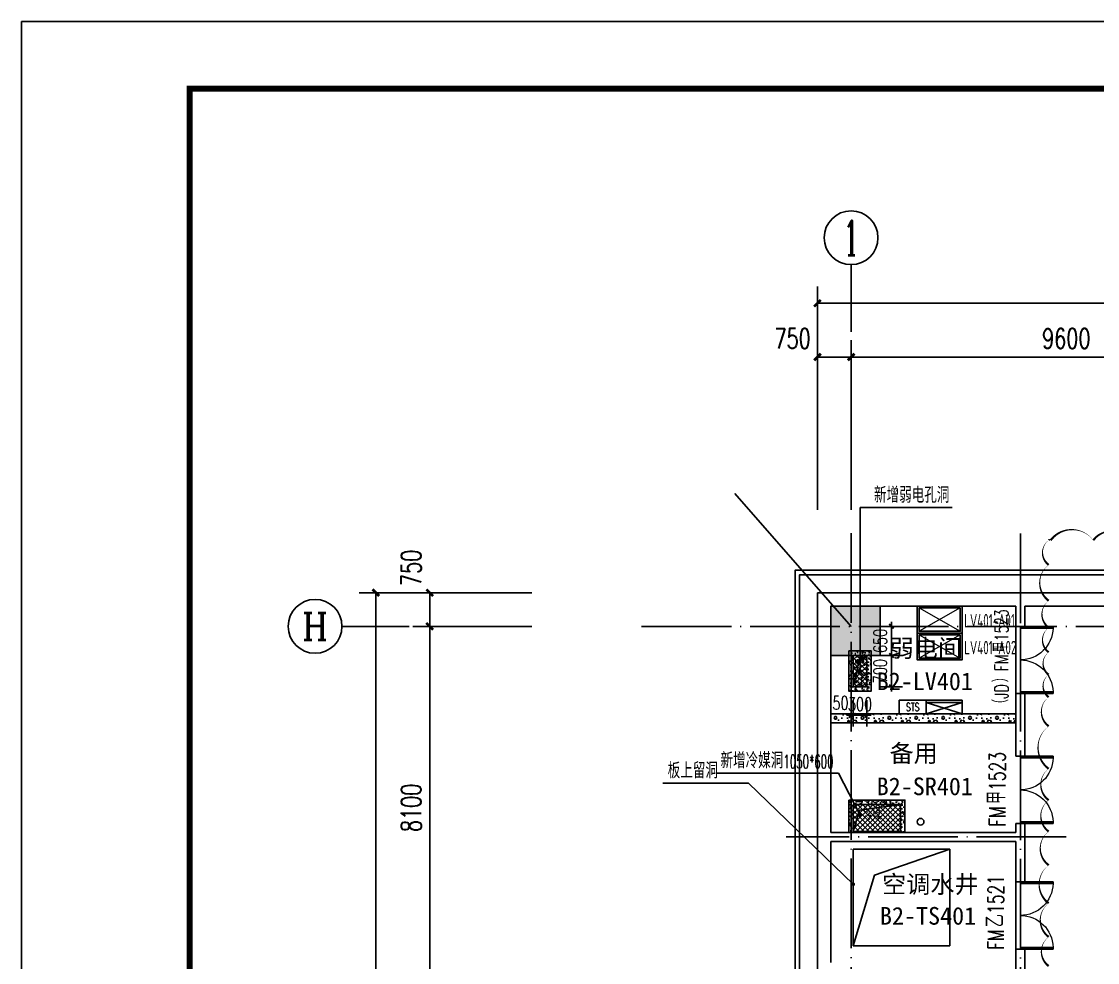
# Model space of a CAD drawing. Extents: x -18502 to 259858, y -468734 to 127958.
# Drawn here: x -18502 to 5495, y -255213 to -234218 of the extents above; entities that cross this region are included whole.
import ezdxf
from ezdxf.enums import TextEntityAlignment as Align

# ---------------------------------------------------------------- set-up
doc = ezdxf.new("R2010")
doc.units = 0
doc.header["$LTSCALE"] = 1000
doc.linetypes.add('参照-弱电底图$0$DOTE', pattern=[2.42, 2, -0.2, 0.02, -0.2])
doc.layers.get('0').update_dxf_attribs({"linetype": 'CONTINUOUS'})
doc.layers.get('Defpoints').update_dxf_attribs({"linetype": 'CONTINUOUS'})
doc.layers.add('TEL_MODI', color=6, linetype='CONTINUOUS', plot=False)
for name, color, linetype in [('参照-TK_A1$0$TK', 161, 'CONTINUOUS'), ('参照-弱电底图$0$-暖通提资', 4, 'CONTINUOUS'), ('参照-弱电底图$0$0图框', 161, 'CONTINUOUS'), ('参照-弱电底图$0$0弱电孔洞', 4, 'CONTINUOUS'), ('参照-弱电底图$0$0弱电机柜', 3, 'CONTINUOUS'), ('参照-弱电底图$0$0弱电机柜编号', 3, 'CONTINUOUS'), ('参照-弱电底图$0$AXIS', 3, 'CONTINUOUS'), ('参照-弱电底图$0$AXIS_TEXT', 7, 'CONTINUOUS'), ('参照-弱电底图$0$COLUMN', 2, 'CONTINUOUS'), ('参照-弱电底图$0$DIM_LEAD', 3, 'CONTINUOUS'), ('参照-弱电底图$0$DOOR_FIRE', 4, 'CONTINUOUS'), ('参照-弱电底图$0$DOOR_FIRE_TEXT', 7, 'CONTINUOUS'), ('参照-弱电底图$0$DOTE', 14, '参照-弱电底图$0$DOTE'), ('参照-弱电底图$0$EQUIP_消火栓', 7, 'CONTINUOUS'), ('参照-弱电底图$0$IT设备', 5, 'CONTINUOUS'), ('参照-弱电底图$0$PUB_DIM', 3, 'CONTINUOUS'), ('参照-弱电底图$0$PUB_HATCH', 8, 'CONTINUOUS'), ('参照-弱电底图$0$PUB_TEXT', 7, 'CONTINUOUS'), ('参照-弱电底图$0$RAIL', 163, 'CONTINUOUS'), ('参照-弱电底图$0$VPIPE-雨水', 4, 'CONTINUOUS'), ('参照-弱电底图$0$WALL', 2, 'CONTINUOUS'), ('参照-弱电底图$0$图层1-房间名称', 4, 'CONTINUOUS'), ('参照-弱电底图$0$图层1-房间编号', 51, 'CONTINUOUS'), ('参照-弱电底图$0$图层1-防火门', 6, 'CONTINUOUS'), ('参照-弱电底图$0$暖通井', 21, 'CONTINUOUS')]:
    doc.layers.add(name, color=color, linetype=linetype)
doc.styles.add('参照-弱电底图$0$_TCH_AXIS', font='COMPLEX', dxfattribs={"bigfont": 'GBCBIG.shx'})
doc.styles.add('参照-弱电底图$0$_TCH_DIM', font='SIMPLEX', dxfattribs={"width": 0.8, "bigfont": 'HZTXT.shx'})
doc.styles.add('参照-弱电底图$0$_TCH_DIM_T3', font='SIMPLEX', dxfattribs={"width": 0.705882, "bigfont": 'GBCBIG.shx'})
doc.styles.add('参照-弱电底图$0$_TCH_WINDOW', font='SIMPLEX', dxfattribs={"height": 3.5, "bigfont": 'GBCBIG.shx'})
doc.styles.add('参照-弱电底图$0$_TEL_ATTDEF', font='ROMANS2', dxfattribs={"width": 0.8, "height": 3, "bigfont": 'AllInOneBig.shx'})
doc.styles.add('参照-弱电底图$0$_TEL_DIM', font='SIMPLEX', dxfattribs={"width": 0.8, "height": 3.5, "bigfont": 'HZTXT.shx'})
doc.styles.add('参照-弱电底图$0$AUDIT_D_250910134057-0', font='simhei.ttf', dxfattribs={"width": 0.8})
doc.styles.add('参照-弱电底图$0$COMPLEX', font='COMPLEX', dxfattribs={"bigfont": 'AllInOneBig.shx'})
doc.styles.add('参照-弱电底图$0$HZDF2', font='gbenor.shx', dxfattribs={"width": 0.7, "height": 300, "bigfont": 'gbcbig.shx'})
doc.styles.add('参照-弱电底图$0$STANDARD', font='GBENOR', dxfattribs={"bigfont": 'GBCBIG'})
doc.dimstyles.new('参照-弱电底图$0$_TCH_ARCH&&100', dxfattribs={"dimtxt": 297.5, "dimasz": 100, "dimexe": 250, "dimexo": 300, "dimgap": 100, "dimtad": 1, "dimdec": 0, "dimzin": 0, "dimdsep": 46, "dimtxsty": '参照-弱电底图$0$_TCH_DIM_T3', "dimblk": '参照-弱电底图$0$_ArchTick', "dimcen": 0.09, "dimclrt": 7, "dimazin": 2, "dimtfac": 1, "dimtdec": 0, "dimtix": 1, "dimtmove": 2, "dimatfit": 3, "dimfxl": 1, "dimtolj": 1, "dimtzin": 0, "dimarcsym": 0})
doc.dimstyles.new('参照-弱电底图$0$_TCH_ARCH&&150', dxfattribs={"dimtxt": 446.25, "dimasz": 150, "dimexe": 375, "dimexo": 450, "dimgap": 189.375, "dimtad": 1, "dimdec": 0, "dimzin": 0, "dimdsep": 46, "dimtxsty": '参照-弱电底图$0$_TCH_DIM_T3', "dimblk": '参照-弱电底图$0$_ArchTick', "dimcen": 0.09, "dimclrt": 7, "dimazin": 2, "dimtfac": 1, "dimtdec": 0, "dimtix": 1, "dimtmove": 2, "dimatfit": 3, "dimfxl": 100, "dimtolj": 1, "dimtzin": 0, "dimarcsym": 0})

# ---------------------------------------------------------------- blocks, each defined once
blk = doc.blocks.new('参照-弱电底图$0$ELVHOLE700')
at = {"color": 3}
for p, q in [((106, -132), (700, 0)), ((0, -300), (106, -132)), ((0, -300), (106, -132)), ((0, -300), (106, -132))]:
    blk.add_line(p, q, dxfattribs=at)
blk.add_lwpolyline([(700, -300), (700, 0), (0, 0), (0, -300)], close=True, dxfattribs=at)
blk.add_lwpolyline([(700, -300), (700, 0), (0, 0), (0, -300)], close=True, dxfattribs=at)
blk = doc.blocks.new('参照-弱电底图$0$$equip_U$00001135(zhang)')
at = {"xscale": 0.002, "yscale": 0.002, "zscale": 0.002}
blk.add_blockref('参照-弱电底图$0$ELVHOLE700', (0, 0), dxfattribs=at)
at = {"color": 7, "style": '参照-弱电底图$0$_TEL_DIM', "flags": 1}
for tag, p in [('A', (0.004, 0.005)), ('REMARK', (0.029, 0.005))]:
    blk.add_attdef(tag, text='', height=0.00002, dxfattribs=at).set_placement(p, align=Align.MIDDLE_CENTER)
blk = doc.blocks.new('参照-弱电底图$0$_ArchTick')
at = {"color": 0, "linetype": 'ByBlock', "const_width": 0.4}
blk.add_lwpolyline([(-0.5, -0.5), (0.5, 0.5)], dxfattribs=at)
blk = doc.blocks.new('*D291')
at = {"layer": 'Defpoints', "color": 0, "transparency": 16777216}
for p in [(0, -249063), (50, -249063), (50, -249698)]:
    blk.add_point(p, dxfattribs=at)
at = {"layer": '参照-弱电底图$0$PUB_DIM', "color": 0, "lineweight": -2, "transparency": 16777216}
for p, q in [((0, -249363), (0, -249948)), ((50, -249363), (50, -249948)), ((0, -249698), (-100, -249698)), ((0, -249698), (50, -249698)), ((50, -249698), (150, -249698))]:
    blk.add_line(p, q, dxfattribs=at)
at = {"layer": '参照-弱电底图$0$PUB_DIM', "color": 0, "lineweight": -2, "transparency": 16777216, "xscale": 100, "yscale": 100, "zscale": 100}
blk.add_blockref('参照-弱电底图$0$_ArchTick', (0, -249698), dxfattribs=at)
at = {"layer": '参照-弱电底图$0$PUB_DIM', "color": 0, "lineweight": -2, "transparency": 16777216, "xscale": 100, "yscale": 100, "zscale": 100, "rotation": 180}
blk.add_blockref('参照-弱电底图$0$_ArchTick', (50, -249698), dxfattribs=at)
at = {"layer": '参照-弱电底图$0$PUB_DIM', "color": 7, "transparency": 16777216, "insert": (-236, -249423), "char_height": 297.5, "attachment_point": 5, "style": '参照-弱电底图$0$_TCH_DIM_T3'}
blk.add_mtext('\\A1;50', dxfattribs=at)
blk = doc.blocks.new('*D292')
at = {"layer": 'Defpoints', "color": 0, "transparency": 16777216}
for p in [(50, -249063), (350, -249063), (350, -249698)]:
    blk.add_point(p, dxfattribs=at)
at = {"layer": '参照-弱电底图$0$PUB_DIM', "color": 0, "lineweight": -2, "transparency": 16777216}
for p, q in [((50, -249363), (50, -249948)), ((350, -249363), (350, -249948)), ((50, -249698), (-50, -249698)), ((50, -249698), (350, -249698)), ((350, -249698), (450, -249698))]:
    blk.add_line(p, q, dxfattribs=at)
at = {"layer": '参照-弱电底图$0$PUB_DIM', "color": 0, "lineweight": -2, "transparency": 16777216, "xscale": 100, "yscale": 100, "zscale": 100}
blk.add_blockref('参照-弱电底图$0$_ArchTick', (50, -249698), dxfattribs=at)
at = {"layer": '参照-弱电底图$0$PUB_DIM', "color": 0, "lineweight": -2, "transparency": 16777216, "xscale": 100, "yscale": 100, "zscale": 100, "rotation": 180}
blk.add_blockref('参照-弱电底图$0$_ArchTick', (350, -249698), dxfattribs=at)
at = {"layer": '参照-弱电底图$0$PUB_DIM', "color": 7, "transparency": 16777216, "insert": (200, -249449), "char_height": 297.5, "attachment_point": 5, "style": '参照-弱电底图$0$_TCH_DIM_T3'}
blk.add_mtext('\\A1;300', dxfattribs=at)
blk = doc.blocks.new('*D293')
at = {"layer": 'Defpoints', "color": 0, "transparency": 16777216}
for p in [(351, -248363), (900, -248363), (351, -249063)]:
    blk.add_point(p, dxfattribs=at)
at = {"layer": '参照-弱电底图$0$PUB_DIM', "color": 0, "lineweight": -2, "transparency": 16777216}
for p, q in [((651, -248363), (1150, -248363)), ((900, -248363), (900, -248263)), ((900, -249063), (900, -248363)), ((651, -249063), (1150, -249063)), ((900, -249063), (900, -249163))]:
    blk.add_line(p, q, dxfattribs=at)
at = {"layer": '参照-弱电底图$0$PUB_DIM', "color": 0, "lineweight": -2, "transparency": 16777216, "xscale": 100, "yscale": 100, "zscale": 100}
for p, rotation in [((900, -248363), 270), ((900, -249063), 90)]:
    blk.add_blockref('参照-弱电底图$0$_ArchTick', p, dxfattribs=dict(at, rotation=rotation))
at = {"layer": '参照-弱电底图$0$PUB_DIM', "color": 7, "transparency": 16777216, "insert": (651, -248713), "char_height": 297.5, "attachment_point": 5, "rotation": 90, "style": '参照-弱电底图$0$_TCH_DIM_T3'}
blk.add_mtext('\\A1;700', dxfattribs=at)
blk = doc.blocks.new('*D286')
at = {"layer": 'Defpoints', "color": 0, "transparency": 16777216}
for p in [(351, -247713), (900, -247713), (351, -248363)]:
    blk.add_point(p, dxfattribs=at)
at = {"layer": '参照-弱电底图$0$PUB_DIM', "color": 0, "lineweight": -2, "transparency": 16777216}
for p, q in [((900, -247713), (900, -247613)), ((651, -247713), (1150, -247713)), ((900, -248363), (900, -247713)), ((651, -248363), (1150, -248363)), ((900, -248363), (900, -248463))]:
    blk.add_line(p, q, dxfattribs=at)
at = {"layer": '参照-弱电底图$0$PUB_DIM', "color": 0, "lineweight": -2, "transparency": 16777216, "xscale": 100, "yscale": 100, "zscale": 100}
for p, rotation in [((900, -247713), 270), ((900, -248363), 90)]:
    blk.add_blockref('参照-弱电底图$0$_ArchTick', p, dxfattribs=dict(at, rotation=rotation))
at = {"layer": '参照-弱电底图$0$PUB_DIM', "color": 7, "transparency": 16777216, "insert": (651, -248038), "char_height": 297.5, "attachment_point": 5, "rotation": 90, "style": '参照-弱电底图$0$_TCH_DIM_T3'}
blk.add_mtext('\\A1;650', dxfattribs=at)
blk = doc.blocks.new('*D431')
at = {"layer": 'Defpoints', "color": 0, "transparency": 16777216}
for p in [(0, -241704), (-750, -245566), (0, -245566)]:
    blk.add_point(p, dxfattribs=at)
at = {"layer": '参照-弱电底图$0$AXIS', "color": 0, "lineweight": -2, "transparency": 16777216}
for p, q in [((-750, -245116), (-750, -241329)), ((0, -245116), (0, -241329)), ((-750, -241704), (0, -241704))]:
    blk.add_line(p, q, dxfattribs=at)
at = {"layer": '参照-弱电底图$0$AXIS', "color": 0, "lineweight": -2, "transparency": 16777216, "xscale": 150, "yscale": 150, "zscale": 150, "rotation": 180}
blk.add_blockref('参照-弱电底图$0$_ArchTick', (-750, -241704), dxfattribs=at)
at = {"layer": '参照-弱电底图$0$AXIS', "color": 0, "lineweight": -2, "transparency": 16777216, "xscale": 150, "yscale": 150, "zscale": 150}
blk.add_blockref('参照-弱电底图$0$_ArchTick', (0, -241704), dxfattribs=at)
at = {"layer": '参照-弱电底图$0$AXIS', "color": 7, "transparency": 16777216, "insert": (-1305, -241291), "char_height": 446.2, "attachment_point": 5, "style": '参照-弱电底图$0$_TCH_DIM_T3'}
blk.add_mtext('\\A1;750', dxfattribs=at)
blk = doc.blocks.new('*D432')
at = {"layer": 'Defpoints', "color": 0, "transparency": 16777216}
for p in [(9600, -241704), (0, -245566), (9600, -245566)]:
    blk.add_point(p, dxfattribs=at)
at = {"layer": '参照-弱电底图$0$AXIS', "color": 0, "lineweight": -2, "transparency": 16777216}
for p, q in [((0, -245116), (0, -241329)), ((9600, -245116), (9600, -241329)), ((0, -241704), (9600, -241704))]:
    blk.add_line(p, q, dxfattribs=at)
at = {"layer": '参照-弱电底图$0$AXIS', "color": 0, "lineweight": -2, "transparency": 16777216, "xscale": 150, "yscale": 150, "zscale": 150, "rotation": 180}
blk.add_blockref('参照-弱电底图$0$_ArchTick', (0, -241704), dxfattribs=at)
at = {"layer": '参照-弱电底图$0$AXIS', "color": 0, "lineweight": -2, "transparency": 16777216, "xscale": 150, "yscale": 150, "zscale": 150}
blk.add_blockref('参照-弱电底图$0$_ArchTick', (9600, -241704), dxfattribs=at)
at = {"layer": '参照-弱电底图$0$AXIS', "color": 7, "transparency": 16777216, "insert": (4800, -241291), "char_height": 446.2, "attachment_point": 5, "style": '参照-弱电底图$0$_TCH_DIM_T3'}
blk.add_mtext('\\A1;9600', dxfattribs=at)
blk = doc.blocks.new('*D422')
at = {"layer": 'Defpoints', "color": 0, "transparency": 16777216}
for p in [(77550, -240504), (-750, -245566), (77550, -245566)]:
    blk.add_point(p, dxfattribs=at)
at = {"layer": '参照-弱电底图$0$AXIS', "color": 0, "lineweight": -2, "transparency": 16777216}
for p, q in [((-750, -245116), (-750, -240129)), ((77550, -245116), (77550, -240129)), ((-750, -240504), (77550, -240504))]:
    blk.add_line(p, q, dxfattribs=at)
at = {"layer": '参照-弱电底图$0$AXIS', "color": 0, "lineweight": -2, "transparency": 16777216, "xscale": 150, "yscale": 150, "zscale": 150, "rotation": 180}
blk.add_blockref('参照-弱电底图$0$_ArchTick', (-750, -240504), dxfattribs=at)
at = {"layer": '参照-弱电底图$0$AXIS', "color": 0, "lineweight": -2, "transparency": 16777216, "xscale": 150, "yscale": 150, "zscale": 150}
blk.add_blockref('参照-弱电底图$0$_ArchTick', (77550, -240504), dxfattribs=at)
at = {"layer": '参照-弱电底图$0$AXIS', "color": 7, "transparency": 16777216, "insert": (38400, -240091), "char_height": 446.2, "attachment_point": 5, "style": '参照-弱电底图$0$_TCH_DIM_T3'}
blk.add_mtext('\\A1;78300', dxfattribs=at)
blk = doc.blocks.new('*D411')
at = {"layer": 'Defpoints', "color": 0, "transparency": 16777216}
for p in [(-9399, -247713), (-6674, -247713), (-6674, -255813)]:
    blk.add_point(p, dxfattribs=at)
at = {"layer": '参照-弱电底图$0$AXIS', "color": 0, "lineweight": -2, "transparency": 16777216}
for p, q in [((-7124, -247713), (-9774, -247713)), ((-9399, -255813), (-9399, -247713)), ((-7124, -255813), (-9774, -255813))]:
    blk.add_line(p, q, dxfattribs=at)
at = {"layer": '参照-弱电底图$0$AXIS', "color": 0, "lineweight": -2, "transparency": 16777216, "xscale": 150, "yscale": 150, "zscale": 150}
for p, rotation in [((-9399, -247713), 90), ((-9399, -255813), 270)]:
    blk.add_blockref('参照-弱电底图$0$_ArchTick', p, dxfattribs=dict(at, rotation=rotation))
at = {"layer": '参照-弱电底图$0$AXIS', "color": 7, "transparency": 16777216, "insert": (-9811, -251763), "char_height": 446.2, "attachment_point": 5, "rotation": 90, "style": '参照-弱电底图$0$_TCH_DIM_T3'}
blk.add_mtext('\\A1;8100', dxfattribs=at)
blk = doc.blocks.new('*D412')
at = {"layer": 'Defpoints', "color": 0, "transparency": 16777216}
for p in [(-9399, -246963), (-6674, -246963), (-6674, -247713)]:
    blk.add_point(p, dxfattribs=at)
at = {"layer": '参照-弱电底图$0$AXIS', "color": 0, "lineweight": -2, "transparency": 16777216}
for p, q in [((-7124, -246963), (-9774, -246963)), ((-9399, -247713), (-9399, -246963)), ((-7124, -247713), (-9774, -247713))]:
    blk.add_line(p, q, dxfattribs=at)
at = {"layer": '参照-弱电底图$0$AXIS', "color": 0, "lineweight": -2, "transparency": 16777216, "xscale": 150, "yscale": 150, "zscale": 150}
for p, rotation in [((-9399, -246963), 90), ((-9399, -247713), 270)]:
    blk.add_blockref('参照-弱电底图$0$_ArchTick', p, dxfattribs=dict(at, rotation=rotation))
at = {"layer": '参照-弱电底图$0$AXIS', "color": 7, "transparency": 16777216, "insert": (-9811, -246408), "char_height": 446.2, "attachment_point": 5, "rotation": 90, "style": '参照-弱电底图$0$_TCH_DIM_T3'}
blk.add_mtext('\\A1;750', dxfattribs=at)
blk = doc.blocks.new('*D413')
at = {"layer": 'Defpoints', "color": 0, "transparency": 16777216}
for p in [(-10599, -246963), (-6674, -246963), (-6674, -305163)]:
    blk.add_point(p, dxfattribs=at)
at = {"layer": '参照-弱电底图$0$AXIS', "color": 0, "lineweight": -2, "transparency": 16777216}
for p, q in [((-7124, -246963), (-10974, -246963)), ((-10599, -305163), (-10599, -246963)), ((-7124, -305163), (-10974, -305163))]:
    blk.add_line(p, q, dxfattribs=at)
at = {"layer": '参照-弱电底图$0$AXIS', "color": 0, "lineweight": -2, "transparency": 16777216, "xscale": 150, "yscale": 150, "zscale": 150}
for p, rotation in [((-10599, -246963), 90), ((-10599, -305163), 270)]:
    blk.add_blockref('参照-弱电底图$0$_ArchTick', p, dxfattribs=dict(at, rotation=rotation))
at = {"layer": '参照-弱电底图$0$AXIS', "color": 7, "transparency": 16777216, "insert": (-11011, -276063), "char_height": 446.2, "attachment_point": 5, "rotation": 90, "style": '参照-弱电底图$0$_TCH_DIM_T3'}
blk.add_mtext('\\A1;58200', dxfattribs=at)
blk = doc.blocks.new('参照-弱电底图$0$$DorLib2D$00000002')
at = {"color": 0}
for p, q in [((-0.5, 0), (-0.5, 0.4875)), ((-0.475, 0.4875), (-0.5, 0.4875)), ((-0.475, 0), (-0.475, 0.4875)), ((0.475, 0), (0.475, 0.4875)), ((0.475, 0.4875), (0.5, 0.4875)), ((0.5, 0), (0.5, 0.4875)), ((-0.5, 0), (-0.475, 0)), ((0.5, 0), (0.475, 0))]:
    blk.add_line(p, q, dxfattribs=at)
at = {"color": 0, "lineweight": 13}
for centre, start, end in [((-0.4875, 0), 0, 88.53072), ((0.4875, 0), 91.46928, 180)]:
    blk.add_arc(centre, 0.4875, start, end, dxfattribs=at)
blk = doc.blocks.new('参照-弱电底图$0$_AXISO')
at = {"color": 0}
blk.add_circle((0, 0), 0.5, dxfattribs=at)
at = {"layer": '参照-弱电底图$0$AXIS_TEXT', "color": 0, "style": '参照-弱电底图$0$COMPLEX', "width": 1.041667}
blk.add_attdef('A', text='', height=0.56, dxfattribs=at).set_placement((-0.25, -0.28), (0.25, -0.28), align=Align.FIT)
blk = doc.blocks.new('参照-弱电底图$0$_FZH')
at = {"color": 0}
blk.add_lwpolyline([(-0.5, -0.5), (0.5, -0.5), (0.5, 0.5), (-0.5, 0.5)], close=True, dxfattribs=at)
at = {"layer": '参照-弱电底图$0$PUB_HATCH', "color": 0}
blk.add_solid([(-0.5, -0.5), (0.5, -0.5), (-0.5, 0.5), (0.5, 0.5)], dxfattribs=at)
blk = doc.blocks.new('参照-弱电底图$0$机柜1000X600')
at = {"color": 3, "linetype": 'ByBlock', "lineweight": 5}
for p, q in [((560, -960), (40, -40)), ((560, -40), (40, -960))]:
    blk.add_line(p, q, dxfattribs=at)
at = {"color": 3}
for points in [[(600, 0), (600, -1000), (0, -1000), (0, 0)], [(560, -40), (560, -960), (40, -960), (40, -40)]]:
    blk.add_lwpolyline(points, close=True, dxfattribs=at)
blk = doc.blocks.new('参照-弱电底图$0$$equip_U$00000615(zhang)')
at = {"xscale": 0.002, "yscale": 0.002, "zscale": 0.002}
blk.add_blockref('参照-弱电底图$0$机柜1000X600', (0, 0), dxfattribs=at)
at = {"color": 7, "style": '参照-弱电底图$0$_TEL_DIM', "flags": 1}
for tag in ['A', 'REMARK']:
    blk.add_attdef(tag, text='', height=0.00002, dxfattribs=at).set_placement((0, 0), align=Align.MIDDLE_CENTER)
blk = doc.blocks.new('参照-弱电底图$0$ODF800x300')
at = {"layer": '参照-弱电底图$0$IT设备'}
for p, q in [((0, 300), (-800, 300)), ((-800, 300), (-800, 0)), ((0, 300), (0, 0)), ((0, 300), (0, 0)), ((-800, 0), (0, 0))]:
    blk.add_line(p, q, dxfattribs=at)
at = {"layer": '参照-弱电底图$0$IT设备', "linetype": 'ByBlock'}
for p, q in [((-800, 250), (0, 250)), ((-800, 250), (0, 0)), ((0, 250), (-800, 0))]:
    blk.add_line(p, q, dxfattribs=at)
blk = doc.blocks.new('参照-弱电底图$0$$equip_U$00000323(zhang)')
at = {"xscale": 0.002, "yscale": 0.002, "zscale": 0.002}
blk.add_blockref('参照-弱电底图$0$ODF800x300', (1.6, 0), dxfattribs=at)
at = {"color": 7, "style": '参照-弱电底图$0$_TEL_DIM', "flags": 1}
for tag in ['A', 'REMARK']:
    blk.add_attdef(tag, text='', height=0.00002, dxfattribs=at).set_placement((0, 0), align=Align.MIDDLE_CENTER)
blk = doc.blocks.new('参照-弱电底图$0$$equip_U$00000958(zhang)')
at = {"ltscale": 100}
blk.add_blockref('参照-弱电底图$0$$equip_U$00000323(zhang)', (-1.6, 0), dxfattribs=at)
at = {"color": 7, "style": '参照-弱电底图$0$_TEL_DIM', "flags": 1}
for tag in ['A', 'REMARK']:
    blk.add_attdef(tag, text='', height=0.00002, dxfattribs=at).set_placement((0, 0), align=Align.MIDDLE_CENTER)
blk = doc.blocks.new('参照-弱电底图$0$QING600')
at = {"color": 4, "ltscale": 100}
blk.add_lwpolyline([(-300, -300), (300, -300), (300, 0), (-300, 0)], close=True, dxfattribs=at)
blk = doc.blocks.new('参照-弱电底图$0$$equip_U$00001152(zhang)')
at = {"xscale": 0.002, "yscale": 0.002, "zscale": 0.002}
blk.add_blockref('参照-弱电底图$0$QING600', (0.6, 0), dxfattribs=at)
at = {"color": 7, "style": '参照-弱电底图$0$_TEL_DIM', "flags": 1}
for tag in ['A', 'REMARK']:
    blk.add_attdef(tag, text='', height=0.00002, dxfattribs=at).set_placement((0, 0), align=Align.MIDDLE_CENTER)
at = {"color": 7, "style": '参照-弱电底图$0$_TEL_DIM', "width": 0.7}
blk.add_attdef('STS', text='', height=0.36, dxfattribs=at).set_placement((0.6, -0.3), align=Align.MIDDLE_CENTER)
at = {"color": 7, "style": '参照-弱电底图$0$_TEL_DIM'}
blk.add_attdef('$TEXT$', text='', height=0.00002, dxfattribs=at).set_placement((0, -0.6), align=Align.MIDDLE_CENTER)

msp = doc.modelspace()

# ---------------------------------------------------------------- hatches: boundary and pattern name
h = msp.add_hatch()
h.set_pattern_fill('加气混凝土', color=8, scale=50)
h.set_pattern_definition([(0, (1095185.5, 302489.75), (300, 600), [0, -600]), (0, (1094834.5, 302408.75), (300, 600), [0, -600]), (0, (1095029.5, 302402.75), (300, 600), [0, -600]), (0, (1095242.5, 302579.75), (300, 600), [0, -600]), (0, (1094993.5, 302372.75), (300, 600), [0, -600]), (0, (1095302.5, 302957.75), (300, 600), [0, -600]), (0, (1095119.5, 302909.75), (300, 600), [0, -600]), (0, (1095215.5, 302834.75), (300, 600), [0, -600]), (0, (1094726.5, 302822.75), (300, 600), [0, -600]), (0, (1095020.5, 302795.75), (300, 600), [0, -600]), (0, (1094906.5, 302642.75), (300, 600), [0, -600]), (0, (1094912.5, 302417.75), (300, 600), [0, -600]), (0, (1095137.5, 302393.75), (300, 600), [0, -600]), (0, (1095302.5, 302657.75), (300, 600), [0, -600]), (0, (1094741.5, 302564.75), (300, 600), [0, -600]), (0, (1094792.5, 302666.75), (300, 600), [0, -600]), (0, (1095026.5, 302624.75), (300, 600), [0, -600]), (0, (1094942.5, 302537.75), (300, 600), [0, -600]), (0, (1094894.5, 302735.75), (300, 600), [0, -600]), (0, (1094969.5, 302960.75), (300, 600), [0, -600]), (0, (1094765.5, 302438.75), (300, 600), [0, -600]), (0, (1095095.5, 302837.75), (300, 600), [0, -600]), (0, (1094816.5, 302846.75), (300, 600), [0, -600]), (0, (1094768.5, 302924.75), (300, 600), [0, -600]), (130.601294, (1095265.67, 302769.897), (-1499.9999834, 1800.0000079), [26.34155, -11037.111]), (18.434949, (1095222.81, 302781.33), (1499.9999945, 599.9999956), [27.10524, -3767.6279]), (90, (1095222.8, 302755.6), (300, 600), [25.71428, -1174.28565]), (161.565051, (1095248.53, 302747.04), (-1500.0000076, 599.999955), [27.10524, -3767.6279]), (53.130102, (1095248.53, 302747.04), (300, 600), [28.57143, -2971.4285]), (135, (1095271.39, 302441.33), (-300.000036, 599.99996), [24.24366, -1672.8126]), (45, (1095237.1, 302441.33), (299.999998, 599.999998), [24.24366, -1672.8126]), (135, (1095254.24, 302424.18), (-300.000036, 599.99996), [24.24366, -1672.8126]), (45, (1095254.24, 302424.18), (299.999998, 599.999998), [24.24366, -1672.8126]), (116.56505, (1094982.8, 302844.2), (-5e-05, 1199.99997), [31.94383, -638.8765]), (180, (1094968.5, 302872.75), (-300, 600), [34.28572, -565.71425]), (63.43495, (1094919.96, 302844.2), (3e-06, 1200), [31.94383, -638.8765]), (116.56505, (1094934.24, 302815.6), (-5e-05, 1199.99997), [31.94383, -638.8765]), (0, (1094934.24, 302815.6), (300, 600), [34.28572, -565.71425]), (63.43495, (1094968.53, 302815.6), (3e-06, 1200), [31.94383, -638.8765]), (107.102728, (1095208.528, 302641.326), (-899.9999656, 3000.00000484), [38.86135, -16282.9025]), (143.972626, (1095197.1, 302678.47), (-5699.9999277, 4199.9999952), [38.86135, -8122.02]), (180, (1095165.7, 302701.3), (-300, 600), [37.14286, -562.8571]), (36.0273733, (1095097.1, 302678.47), (5699.9999579, 4199.9999547), [38.86135, -8122.02]), (71.565051, (1095085.67, 302644.18), (900.0000046, 2999.999995), [36.14032, -3758.5928]), (107.102728, (1095097.1, 302607.04), (-899.9999656, 3000.00000484), [38.86135, -16282.9025]), (143.972626, (1095128.53, 302584.183), (-5699.9999277, 4199.9999952), [38.86135, -8122.02]), (0, (1095128.5, 302584.2), (300, 600), [37.14286, -562.8571]), (36.0273733, (1095165.67, 302584.183), (5699.9999579, 4199.9999547), [38.86135, -8122.02]), (71.565051, (1095197.1, 302607.04), (900.0000046, 2999.999995), [36.14032, -3758.5928]), (150.255118, (1095214.24, 302921.326), (-900.000002, 599.9999926), [23.03502, -4814.3196]), (90, (1095194.24, 302909.9), (300, 600), [22.85714, -1177.14275]), (29.744881, (1095194.24, 302909.9), (900.0000005, 599.999997), [23.03502, -4814.3196]), (116.56505, (1095074.24, 302495.6), (-5e-05, 1199.99997), [31.94383, -638.8765]), (168.690067, (1095059.957, 302524.183), (-2700.000002, 599.999985), [29.13725, -6089.6855]), (41.185925, (1095008.528, 302509.897), (7499.99995456, 6599.9999423), [30.37184, -12725.802]), (90, (1095008.53, 302481.33), (300, 600), [28.57143, -1171.4285]), (138.814074, (1095031.385, 302461.326), (-7499.9998667, 6600.00004204), [30.37184, -12725.802]), (16.6992442, (1095031.385, 302461.326), (9899.9999255, 2999.9999686), [29.82945, -12498.5375]), (60.945396, (1095059.957, 302469.897), (299.9999992, 599.9999947), [29.4161, -12325.3395]), (109.983106, (1094822.814, 302747.04), (-1500.00000565, 4199.9999889), [33.442, -14012.1975]), (155.556045, (1094811.385, 302778.47), (-3900.00001487, 1799.9999626), [34.523, -14465.1315]), (24.4439547, (1094748.528, 302778.47), (3900.00000195, 1799.99999134), [34.523, -14465.1315]), (70.0168934, (1094737.1, 302747.04), (1500.0000045, 4199.9999896), [33.442, -14012.1975]), (109.983106, (1094748.528, 302715.612), (-1500.00000565, 4199.9999889), [33.442, -14012.1975]), (160.016893, (1094779.957, 302704.183), (-1500.0000009, 599.9999727), [33.442, -6989.3775]), (19.9831065, (1094779.957, 302704.183), (1499.9999918, 599.999999), [33.442, -6989.3775]), (70.0168934, (1094811.385, 302715.612), (1500.0000045, 4199.9999896), [33.442, -14012.1975]), (122.005383, (1095045.67, 302692.755), (-300.0000403, 599.9999694), [26.95423, -5633.434]), (18.434949, (1095005.67, 302707.04), (1499.9999945, 599.9999956), [27.10524, -3767.6279]), (90, (1095005.67, 302681.33), (300, 600), [25.71428, -1174.28565]), (161.565051, (1095031.39, 302672.75), (-1500.0000076, 599.999955), [27.10524, -3767.6279]), (54.4623222, (1095031.385, 302672.755), (2099.999997, 2999.9999955), [24.57807, -10298.2115]), (116.56505, (1094871.4, 302547.04), (-5e-05, 1199.99997), [31.94383, -638.8765]), (180, (1094857.1, 302575.6), (-300, 600), [31.42857, -568.5714]), (59.0362434, (1094808.53, 302547.04), (300.000001, 599.999997), [33.31973, -6963.822]), (120.963756, (1094825.67, 302518.47), (-300.000041, 599.9999724), [33.31973, -6963.822]), (0, (1094825.7, 302518.47), (300, 600), [31.42857, -568.5714]), (63.43495, (1094857.1, 302518.47), (3e-06, 1200), [31.94383, -638.8765])])
h.paths.add_polyline_path([(3675, -249662.7), (-450, -249662.7), (-450, -249862.7), (3675, -249862.7)])
at = {"layer": '参照-弱电底图$0$-暖通提资'}
h = msp.add_hatch(dxfattribs=at)
h.set_pattern_fill('AR-CONC', color=0, scale=100)
h.set_pattern_definition([(50, (1095008.53, 201303.78), (182.184669, -15.939086), [19.05, -209.55]), (355, (1095008.53, 201303.78), (-35.242826, 191.056643), [15.24, -167.64]), (100.451, (1095023.71, 201302.45), (146.942502, 175.116688), [16.19, -178.09]), (46.1842, (1095008.53, 201354.58), (271.07904, -42.04233), [28.575, -314.325]), (96.6356, (1095031.12, 201351.07), (237.404234, 247.425556), [24.285, -267.135]), (351.184, (1095008.53, 201354.58), (237.404606, 247.42512), [22.86, -251.46]), (21, (1095033.93, 201341.88), (151.61488, -102.265519), [19.05, -209.55]), (326, (1095033.93, 201341.88), (61.802028, 184.187966), [15.24, -167.64]), (71.4514, (1095046.56, 201333.35), (213.41649, 81.922858), [16.19, -178.09]), (37.5, (1095008.53, 201303.78), (3.0886033, 84.555039), [0, -165.608, 0, -170.18, 0, -168.275]), (7.5, (1095008.53, 201303.78), (66.8196625, 100.180575), [0, -97.028, 0, -161.798, 0, -64.135]), (327.5, (1094951.886, 201303.78), (135.590595, -5.728744), [0, -63.5, 0, -198.12, 0, -262.89]), (317.5, (1094926.49, 201303.78), (148.129181, 25.426491), [0, -82.55, 0, -131.572, 0, -186.69])])
h.paths.add_polyline_path([(50, -251687.5), (1100.2, -251687.5), (1100.2, -252287.5), (50, -252287.5)], flags=16)
h.paths.add_polyline_path([(-50, -251587.5), (1200.2, -251587.5), (1200.2, -252312.7), (-50, -252312.7)])
h = msp.add_hatch(dxfattribs=at)
h.set_pattern_fill('ANSI37', color=0, scale=50)
h.set_pattern_definition([(45, (1095008.53, 201303.95), (-56.126601, 56.126601), []), (135, (1095008.53, 201303.95), (-56.126601, -56.126601), [])])
h.paths.add_polyline_path([(50, -251687.5), (1100.2, -251687.5), (1100.2, -252287.5), (50, -252287.5)])
at = {"layer": '参照-弱电底图$0$0弱电孔洞'}
h = msp.add_hatch(dxfattribs=at)
h.set_pattern_fill('混凝土', color=256, scale=25)
h.set_pattern_definition([(50, (1095008.53, -103109.23), (179.315046, -15.688034), [18.75, -206.25]), (355, (1095008.53, -103109.23), (-34.687833, 188.048033), [15, -165]), (100.4514, (1095023.47, -103110.54), (144.627345, 172.359886), [15.935047, -175.285528]), (46.1842, (1095008.53, -103059.23), (266.81026, -41.379754), [28.125, -309.375]), (96.6356, (1095030.76, -103062.68), (233.665676, 243.52947), [23.90257, -262.92825]), (351.1842, (1095008.53, -103059.23), (233.665486, 243.52965), [22.5, -247.5]), (21, (1095033.53, -103071.73), (149.226763, -100.654723), [18.75, -206.25]), (326, (1095033.53, -103071.73), (60.828833, 181.28751), [15, -165]), (71.4514, (1095045.96, -103080.12), (210.055657, 80.632624), [15.935047, -175.285528]), (37.5, (1095008.53, -103109.23), (3.039964, 83.2234635), [0, -163, 0, -167.5, 0, -165.625]), (7.5, (1095008.53, -103109.23), (65.7673844, 98.602928), [0, -95.5, 0, -159.25, 0, -63.125]), (327.5, (1094952.78, -103109.23), (133.455609, -5.638718), [0, -62.5, 0, -195, 0, -258.75]), (317.5, (1094927.78, -103109.23), (145.796542, 25.026246), [0, -81.25, 0, -129.5, 0, -183.75])])
h.paths.add_polyline_path([(450, -249162.8), (-50, -249162.8), (-50, -248262.8), (450, -248262.8)])
h = msp.add_hatch(dxfattribs=at)
h.set_pattern_fill('ANSI37', color=256, scale=50)
h.set_pattern_definition([(45, (1018608.56, 8569.59), (-56.126601, 56.126601), []), (135, (1018608.56, 8569.59), (-56.126601, -56.126601), [])])
h.paths.add_polyline_path([(350, -249062.8), (50, -249062.8), (50, -248362.8), (350, -248362.8)])

# ---------------------------------------------------------------- linework, layer by layer
at = {"color": 8}
msp.add_lwpolyline([(-750, -246962.7), (-450, -246962.7)], dxfattribs=at)
for points in [[(3775, -249212.7), (3675, -249212.7), (3675, -247712.7), (3775, -247712.7)], [(3675, -249662.7), (-450, -249662.7), (-450, -249862.7), (3675, -249862.7)], [(3675, -249662.7), (-450, -249662.7), (-450, -249862.7), (3675, -249862.7)], [(3675, -253412.7), (3775, -253412.7), (3775, -254912.7), (3675, -254912.7)]]:
    msp.add_lwpolyline(points, close=True, dxfattribs=at)
at = {"layer": 'TEL_MODI'}
msp.add_lwpolyline([(6200.8, -245791.8, 0, 50, 0.5), (5400.8, -245791.8, 0, 50, 0.5), (4450.8, -245791.8, 0, 50, 0.5), (4406.4, -245791.8, 0, 50, 0.5), (4406.4, -246341.8, 0, 50, 0.5), (4406.4, -247141.8, 0, 50, 0.5), (4406.4, -247741.8, 0, 50, 0.5), (4406.4, -248291.8, 0, 50, 0.5), (4406.4, -248791.8, 0, 50, 0.5), (4406.4, -249291.8, 0, 50, 0.5), (4406.4, -249941.8, 0, 50, 0.5), (4406.4, -250891.8, 0, 50, 0.5), (4406.4, -251591.8, 0, 50, 0.5), (4406.4, -252291.8, 0, 50, 0.5), (4406.4, -253041.8, 0, 50, 0.5), (4406.4, -253891.8, 0, 50, 0.5), (4406.4, -254641.8, 0, 50, 0.5), (4406.4, -255291.8, 0, 50, 0.5)], format="xyseb", dxfattribs=at)
at = {"layer": '参照-TK_A1$0$TK'}
for p, q in [((-18502.3, -234218.6), (107647.7, -234218.6)), ((-18502.3, -323318.6), (-18502.3, -234218.6))]:
    msp.add_line(p, q, dxfattribs=at)
at = {"layer": '参照-TK_A1$0$TK', "const_width": 135}
msp.add_lwpolyline([(106147.7, -235718.6), (106147.7, -321818.6), (-14752.3, -321818.6), (-14752.3, -235718.6)], close=True, dxfattribs=at)
at = {"layer": '参照-弱电底图$0$-暖通提资', "color": 0}
for points in [[(-50, -251587.5), (1200.2, -251587.5), (1200.2, -252312.7), (-50, -252312.7)], [(50, -251687.5), (1100.2, -251687.5), (1100.2, -252287.5), (50, -252287.5)]]:
    msp.add_lwpolyline(points, close=True, dxfattribs=at)
msp.add_lwpolyline([(1100.2, -251687.5), (187.3, -251814.8), (50, -252287.5)], dxfattribs=at)
at = {"layer": '参照-弱电底图$0$0图框'}
msp.add_lwpolyline([(-18502.3, -234218.5), (107647.7, -234218.5), (107647.7, -323318.5), (-18502.3, -323318.5)], close=True, dxfattribs=at)
at = {"layer": '参照-弱电底图$0$0弱电孔洞'}
for p, q in [((350, -248362.8), (181.5, -248468.6)), ((350, -248362.8), (181.5, -248468.6)), ((350, -248362.8), (181.5, -248468.6)), ((181.5, -248468.6), (50, -249062.8))]:
    msp.add_line(p, q, dxfattribs=at)
for points in [[(450, -249162.8), (-50, -249162.8), (-50, -248262.8), (450, -248262.8)], [(350, -249062.8), (50, -249062.8), (50, -248362.8), (350, -248362.8)], [(350, -249062.8), (50, -249062.8), (50, -248362.8), (350, -248362.8)]]:
    msp.add_lwpolyline(points, close=True, dxfattribs=at)
at = {"layer": '参照-弱电底图$0$AXIS', "color": 8}
for p, q in [((0, -241142.9), (0, -239642.9)), ((-9855.2, -247712.7), (-11355.2, -247712.7))]:
    msp.add_line(p, q, dxfattribs=at)
at = {"layer": '参照-弱电底图$0$DIM_LEAD'}
for p, q in [((200, -248712.8), (200, -245062.4)), ((200, -245062.4), (2257, -245062.4))]:
    msp.add_line(p, q, dxfattribs=at)
at = {"layer": '参照-弱电底图$0$DIM_LEAD', "color": 0}
for p, q in [((-278.9, -250985.7), (-3017.9, -250985.7)), ((205.4, -251925.9), (-278.9, -250985.7))]:
    msp.add_line(p, q, dxfattribs=at)
at = {"layer": '参照-弱电底图$0$DIM_LEAD', "color": 8}
for p, q in [((-2291.4, -251209.5), (-4195.2, -251209.5)), ((50, -253466.2), (-2291.4, -251209.5))]:
    msp.add_line(p, q, dxfattribs=at)
at = {"layer": '参照-弱电底图$0$DIM_LEAD', "const_width": 40}
msp.add_lwpolyline([(200, -248732.8, 1), (200, -248692.8, 1)], format="xyb", close=True, dxfattribs=at)
at = {"layer": '参照-弱电底图$0$DIM_LEAD', "color": 0, "const_width": 40}
msp.add_lwpolyline([(214.6, -251943.7, 1), (196.3, -251908.1, 1)], format="xyb", close=True, dxfattribs=at)
at = {"layer": '参照-弱电底图$0$DIM_LEAD', "color": 8, "const_width": 40}
msp.add_lwpolyline([(64.4, -253480.1, 1), (35.6, -253452.3, 1)], format="xyb", close=True, dxfattribs=at)
at = {"layer": '参照-弱电底图$0$DOTE', "color": 8}
for p, q in [((0, -245635.4), (0, -308147.8)), ((3775, -245640.3), (3775, -308152.7)), ((-4670.9, -247712.7), (81207.9, -247712.7)), ((-4670.9, -247712.7), (81118.8, -247712.7)), ((4800, -252412.7), (-1450, -252412.7))]:
    msp.add_line(p, q, dxfattribs=at)
at = {"layer": '参照-弱电底图$0$EQUIP_消火栓', "color": 0}
msp.add_line((0, -247712.7), (-2589.8, -244750.4), dxfattribs=at)
msp.add_line((0, -247712.7), (-2589.8, -244750.4), dxfattribs=at)
at = {"layer": '参照-弱电底图$0$RAIL', "color": 8}
for points in [[(17100, -246962.7), (17100, -246462.7), (-1250, -246462.7), (-1250, -264512.7), (-750, -264512.7)], [(17000, -246962.7), (17000, -246562.7), (-1150, -246562.7), (-1150, -264412.7), (-750, -264412.7)]]:
    msp.add_lwpolyline(points, dxfattribs=at)
at = {"layer": '参照-弱电底图$0$VPIPE-雨水', "color": 0}
msp.add_circle((1550, -252071.9), 75, dxfattribs=at)
msp.add_circle((1550, -252071.9), 75, dxfattribs=at)
at = {"layer": '参照-弱电底图$0$WALL', "color": 8}
for p, q in [((-750, -246962.7), (-750, -249762.7)), ((-750, -246962.7), (3775, -246962.7)), ((3775, -246962.7), (6455, -246962.7)), ((650, -247262.7), (3675, -247262.7)), ((3675, -247262.7), (3675, -247712.7)), ((3875, -247712.7), (3875, -247262.7)), ((3875, -247262.7), (6455, -247262.7)), ((3675, -247712.7), (3875, -247712.7)), ((-450, -248362.7), (-450, -249662.7)), ((3875, -249212.7), (3675, -249212.7)), ((3675, -249212.7), (3675, -249662.7)), ((3875, -249762.7), (3875, -249212.7)), ((-750, -249762.7), (-750, -252412.7)), ((-450, -249662.7), (3675, -249662.7)), ((3875, -250612.7), (3875, -249762.7)), ((-450, -249862.7), (3675, -249862.7)), ((-450, -249862.7), (-450, -252312.7)), ((3675, -249862.7), (3675, -250612.7)), ((3675, -250612.7), (3875, -250612.7)), ((3875, -252112.7), (3675, -252112.7)), ((3675, -252112.7), (3675, -252312.7)), ((3875, -252412.7), (3875, -252112.7)), ((-750, -252412.7), (-750, -255812.7)), ((-450, -252312.7), (3675, -252312.7)), ((3875, -253412.7), (3875, -252412.7)), ((-450, -252512.7), (3675, -252512.7)), ((-450, -252512.7), (-450, -255212.7)), ((3675, -252512.7), (3675, -253412.7)), ((3675, -253412.7), (3875, -253412.7)), ((3875, -254912.7), (3675, -254912.7)), ((3675, -254912.7), (3675, -255712.7)), ((3875, -255812.7), (3875, -254912.7))]:
    msp.add_line(p, q, dxfattribs=at)
at = {"layer": '参照-弱电底图$0$暖通井', "color": 8}
msp.add_lwpolyline([(50, -252687.7), (2200, -252687.7), (2200, -254837.7), (50, -254837.7)], close=True, dxfattribs=at)
msp.add_lwpolyline([(2200, -252687.7), (525, -253262.7), (50, -254837.7)], dxfattribs=at)

# ---------------------------------------------------------------- block references
at = {"layer": '参照-弱电底图$0$0弱电孔洞', "xscale": -500.0000000000011, "yscale": 500.0000000000011, "zscale": 500, "rotation": 90}
msp.add_blockref('参照-弱电底图$0$$equip_U$00001135(zhang)', (50, -248362.8), dxfattribs=at)
at = {"layer": '参照-弱电底图$0$0弱电机柜', "xscale": -500, "yscale": 500, "zscale": 500, "rotation": 270}
for p in [(2475, -247862.8), (2475, -248462.8)]:
    msp.add_blockref('参照-弱电底图$0$$equip_U$00000615(zhang)', p, dxfattribs=at)
at = {"layer": '参照-弱电底图$0$0弱电机柜'}
ref = msp.add_blockref('参照-弱电底图$0$$equip_U$00001152(zhang)', (1075, -249362.8), dxfattribs=dict(at, xscale=500, yscale=500, zscale=500))
ref.add_attrib('STS', 'STS', dxfattribs={"layer": '0', "color": 7, "height": 180, "style": '参照-弱电底图$0$_TEL_ATTDEF', "width": 0.7}).set_placement((1375, -249512.8), align=Align.MIDDLE_CENTER)
ref.add_attrib('$TEXT$', 'REMARK', dxfattribs={"layer": '0', "color": 7, "height": 0.01, "style": '参照-弱电底图$0$_TEL_ATTDEF'}).set_placement((1075, -249662.8), align=Align.MIDDLE_CENTER)
at = {"layer": '参照-弱电底图$0$0弱电机柜', "xscale": -500, "yscale": 500, "zscale": 500}
msp.add_blockref('参照-弱电底图$0$$equip_U$00000958(zhang)', (1675, -249662.8), dxfattribs=at)
at = {"layer": '参照-弱电底图$0$AXIS', "color": 8}
ref = msp.add_blockref('参照-弱电底图$0$_AXISO', (0, -239042.9), dxfattribs=dict(at, xscale=1200, yscale=1200, zscale=1200))
ref.add_attrib('A', '1', dxfattribs={"layer": '参照-弱电底图$0$AXIS_TEXT', "height": 772.1, "style": '参照-弱电底图$0$_TCH_AXIS'}).set_placement((-165.4, -239428.9), (165.4, -239428.9), align=Align.FIT)
ref = msp.add_blockref('参照-弱电底图$0$_AXISO', (-11955.2, -247712.7), dxfattribs=dict(at, xscale=1200, yscale=1200, zscale=1200))
ref.add_attrib('A', 'H', dxfattribs={"layer": '参照-弱电底图$0$AXIS_TEXT', "height": 608.3, "style": '参照-弱电底图$0$_TCH_AXIS'}).set_placement((-12244.9, -248016.8), (-11665.6, -248016.8), align=Align.FIT)
at = {"layer": '参照-弱电底图$0$COLUMN', "color": 8, "xscale": 1100.000000000233, "yscale": 1100.000000045169, "zscale": 1100.000000045169}
msp.add_blockref('参照-弱电底图$0$_FZH', (100, -247812.7), dxfattribs=at)
at = {"layer": '参照-弱电底图$0$DOOR_FIRE', "color": 8, "xscale": 1500, "yscale": -1500, "zscale": 200}
for p, rotation in [((3775, -251362.7), 90.00000000413935), ((3775, -254162.7), 90.0000000041394)]:
    msp.add_blockref('参照-弱电底图$0$$DorLib2D$00000002', p, dxfattribs=dict(at, rotation=rotation))
at = {"layer": '参照-弱电底图$0$图层1-防火门', "color": 8, "xscale": 1500, "yscale": -1500, "zscale": 200, "rotation": 90.00000000414082}
msp.add_blockref('参照-弱电底图$0$$DorLib2D$00000002', (3775, -248462.7), dxfattribs=at)

# ---------------------------------------------------------------- texts
at = {"layer": '参照-弱电底图$0$-暖通提资', "color": 0, "style": '参照-弱电底图$0$STANDARD'}
msp.add_text('冷媒', height=200, rotation=1080, dxfattribs=at).set_placement((275.3, -252035.4))
at = {"layer": '参照-弱电底图$0$0弱电机柜编号', "linetype": 'Continuous', "style": '参照-弱电底图$0$HZDF2', "width": 0.7}
for s, p in [('LV401-A01', (2522.9, -247736.5, 138.1)), ('LV401-A02', (2522.9, -248336.5, 138.1))]:
    msp.add_text(s, height=300, dxfattribs=at).set_placement(p)
at = {"layer": '参照-弱电底图$0$DOOR_FIRE_TEXT', "color": 8, "style": '参照-弱电底图$0$_TCH_WINDOW', "width": 0.705882}
for s, height, p in [('1523', 297.5, (3505.2, -248049)), ('FM', 297.5, (3505.2, -248714.8)), ('JD', 297.5, (3505.2, -249330.5)), ('1523', 357, (3440.2, -251383.2)), ('FM', 357, (3440.2, -252182.1)), ('1521', 357, (3408.8, -254129.2)), ('FM', 357, (3408.8, -254928.1))]:
    msp.add_text(s, height=height, rotation=90, dxfattribs=at).set_placement(p)
at = {"layer": '参照-弱电底图$0$DOOR_FIRE_TEXT', "color": 8, "style": '参照-弱电底图$0$_TCH_WINDOW'}
for s, height, p in [('甲', 337.6, (3505.2, -248294.8)), ('）', 337.6, (3505.2, -248960.5)), ('（', 337.6, (3505.2, -249576.3)), ('甲', 405.1, (3440.2, -251678.1)), ('乙', 405.1, (3408.8, -254424.1))]:
    msp.add_text(s, height=height, rotation=90, dxfattribs=at).set_placement(p)
at = {"layer": '参照-弱电底图$0$PUB_TEXT', "color": 7, "style": '参照-弱电底图$0$_TCH_DIM', "width": 0.8}
msp.add_text('新增弱电孔洞', height=350, dxfattribs=at).set_placement((511.7, -244957.4))
at = {"layer": '参照-弱电底图$0$PUB_TEXT', "color": 0, "style": '参照-弱电底图$0$_TCH_DIM'}
for s, height, width, p in [('新增冷媒洞', 350, 0.8, (-2912.9, -250880.7)), ('1050*600', 297.5, 0.564706, (-1512.9, -250880.7))]:
    msp.add_text(s, height=height, dxfattribs=dict(at, width=width)).set_placement(p)
at = {"layer": '参照-弱电底图$0$PUB_TEXT', "color": 8, "style": '参照-弱电底图$0$_TCH_DIM', "width": 0.8}
msp.add_text('板上留洞', height=350, dxfattribs=at).set_placement((-4090.2, -251104.5))
at = {"layer": '参照-弱电底图$0$图层1-房间名称', "color": 8, "style": '参照-弱电底图$0$AUDIT_D_250910134057-0'}
for s, p in [('弱电间', (858, -248397.6)), ('备用', (858, -250741.5)), ('空调水井', (691.6, -253663.3))]:
    msp.add_text(s, height=394.3, dxfattribs=at).set_placement(p)
at = {"layer": '参照-弱电底图$0$图层1-房间编号', "color": 8, "style": '参照-弱电底图$0$AUDIT_D_250910134057-0'}
for s, p in [('B2-LV401', (571.2, -249136.2)), ('B2-SR401', (571.2, -251480.1)), ('B2-TS401', (643.7, -254369.1))]:
    msp.add_text(s, height=394.3, dxfattribs=at).set_placement(p)

# ---------------------------------------------------------------- dimensions: what is measured, and where the dimension line sits
at = {"layer": '参照-弱电底图$0$AXIS', "color": 8}
for p1, p2, distance, picture, middle in [((-750, -245566), (77550, -245566), 5062, '*D422', (38400, -240091.5)), ((0, -245566), (9600, -245566), 3862, '*D432', (4800, -241291.5)), ((-6673.5, -305162.7), (-6673.5, -246962.7), 3925.3, '*D413', (-11011.3, -276062.7)), ((-6673.5, -255812.7), (-6673.5, -247712.7), 2725.3, '*D411', (-9811.3, -251762.7))]:
    dim = msp.add_aligned_dim(p1=p1, p2=p2, distance=distance, dimstyle='参照-弱电底图$0$_TCH_ARCH&&150', dxfattribs=at)
    dim.commit()
    dim.dimension.update_dxf_attribs({"geometry": picture, "text_midpoint": middle})
for base, p1, p2, angle, picture, middle in [((0, -241704), (-750, -245566), (0, -245566), 0, '*D431', (-1305, -241291.5)), ((-9398.8, -246962.7), (-6673.5, -247712.7), (-6673.5, -246962.7), 90, '*D412', (-9811.3, -246407.7))]:
    dim = msp.add_linear_dim(base=base, p1=p1, p2=p2, angle=angle, dimstyle='参照-弱电底图$0$_TCH_ARCH&&150', dxfattribs=at)
    dim.commit()
    dim.dimension.update_dxf_attribs({"geometry": picture, "text_midpoint": middle, "dimtype": 161})
at = {"layer": '参照-弱电底图$0$PUB_DIM'}
for p1, p2, distance, picture, middle in [((351.2, -248362.8), (351.2, -247712.8), -548.7, '*D286', (651.1, -248037.8)), ((351.2, -249062.8), (351.2, -248362.8), -548.7, '*D293', (651.1, -248712.8)), ((50, -249062.8), (350, -249062.8), -634.8, '*D292', (200, -249448.9))]:
    dim = msp.add_aligned_dim(p1=p1, p2=p2, distance=distance, dimstyle='参照-弱电底图$0$_TCH_ARCH&&100', dxfattribs=at)
    dim.commit()
    dim.dimension.update_dxf_attribs({"geometry": picture, "text_midpoint": middle})
dim = msp.add_linear_dim(base=(50, -249697.7), p1=(0, -249062.8), p2=(50, -249062.8), angle=0, dimstyle='参照-弱电底图$0$_TCH_ARCH&&100', dxfattribs=at)
dim.commit()
dim.dimension.update_dxf_attribs({"geometry": '*D291', "text_midpoint": (-236, -249422.7), "dimtype": 161})

doc.saveas('drawing.dxf')
